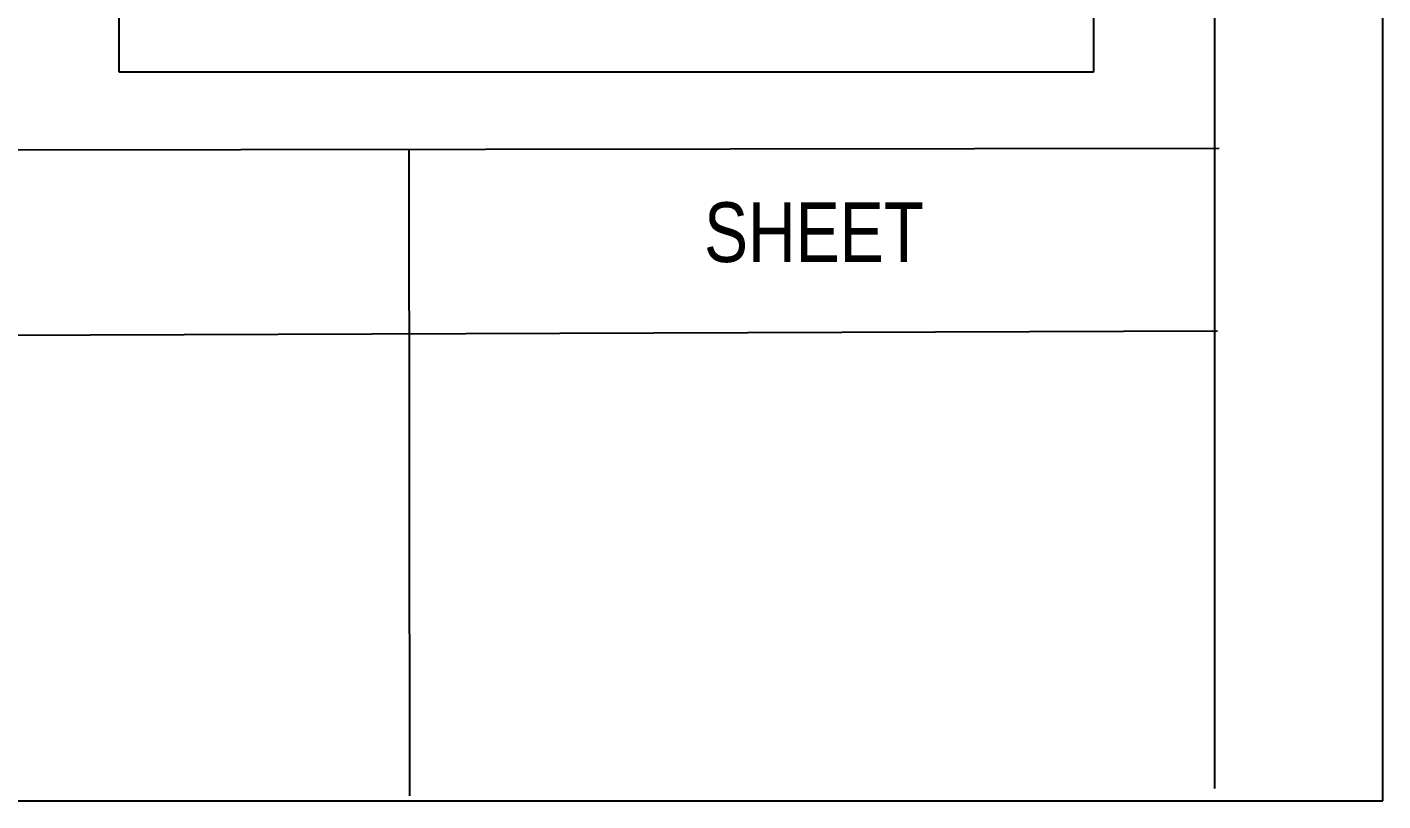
# Model space of a CAD drawing. Header units: millimetres. Extents: x 0 to 420, y 0 to 297.
# Drawn here: x 397.29 to 420, y 0 to 12.96 of the extents above; entities that cross this region are included whole.
import ezdxf

# ---------------------------------------------------------------- set-up
doc = ezdxf.new("R2010")
doc.units = ezdxf.units.MM
doc.header["$LTSCALE"] = 23.1
doc.layers.add('M0166-05-0001-00_DXF_FORMAT', color=7, linetype='CONTINUOUS')
doc.styles.add('TEXTSTYLE_1', font='txt', dxfattribs={"width": 0.8})

msp = doc.modelspace()

# ---------------------------------------------------------------- linework, layer by layer
at = {"layer": 'M0166-05-0001-00_DXF_FORMAT', "color": 7, "linetype": 'CONTINUOUS'}
for p, q in [((417.16, 296.988), (417.179, 0.21)), ((420, 0), (420, 297)), ((398.826, 12.206), (398.826, 28.532)), ((415.151, 28.532), (415.151, 12.206)), ((415.151, 12.206), (398.826, 12.206)), ((272.28, 10.754), (417.258, 10.933)), ((403.679, 10.917), (403.692, 0.086)), ((272.165, 7.334), (417.231, 7.875)), ((0, 0), (420, 0))]:
    msp.add_line(p, q, dxfattribs=at)

# ---------------------------------------------------------------- texts
at = {"layer": 'M0166-05-0001-00_DXF_FORMAT', "linetype": 'CONTINUOUS', "style": 'TEXTSTYLE_1', "width": 0.826562}
msp.add_text('SHEET', height=1, dxfattribs=at).set_placement((408.627, 9.026))

doc.saveas('drawing.dxf')
